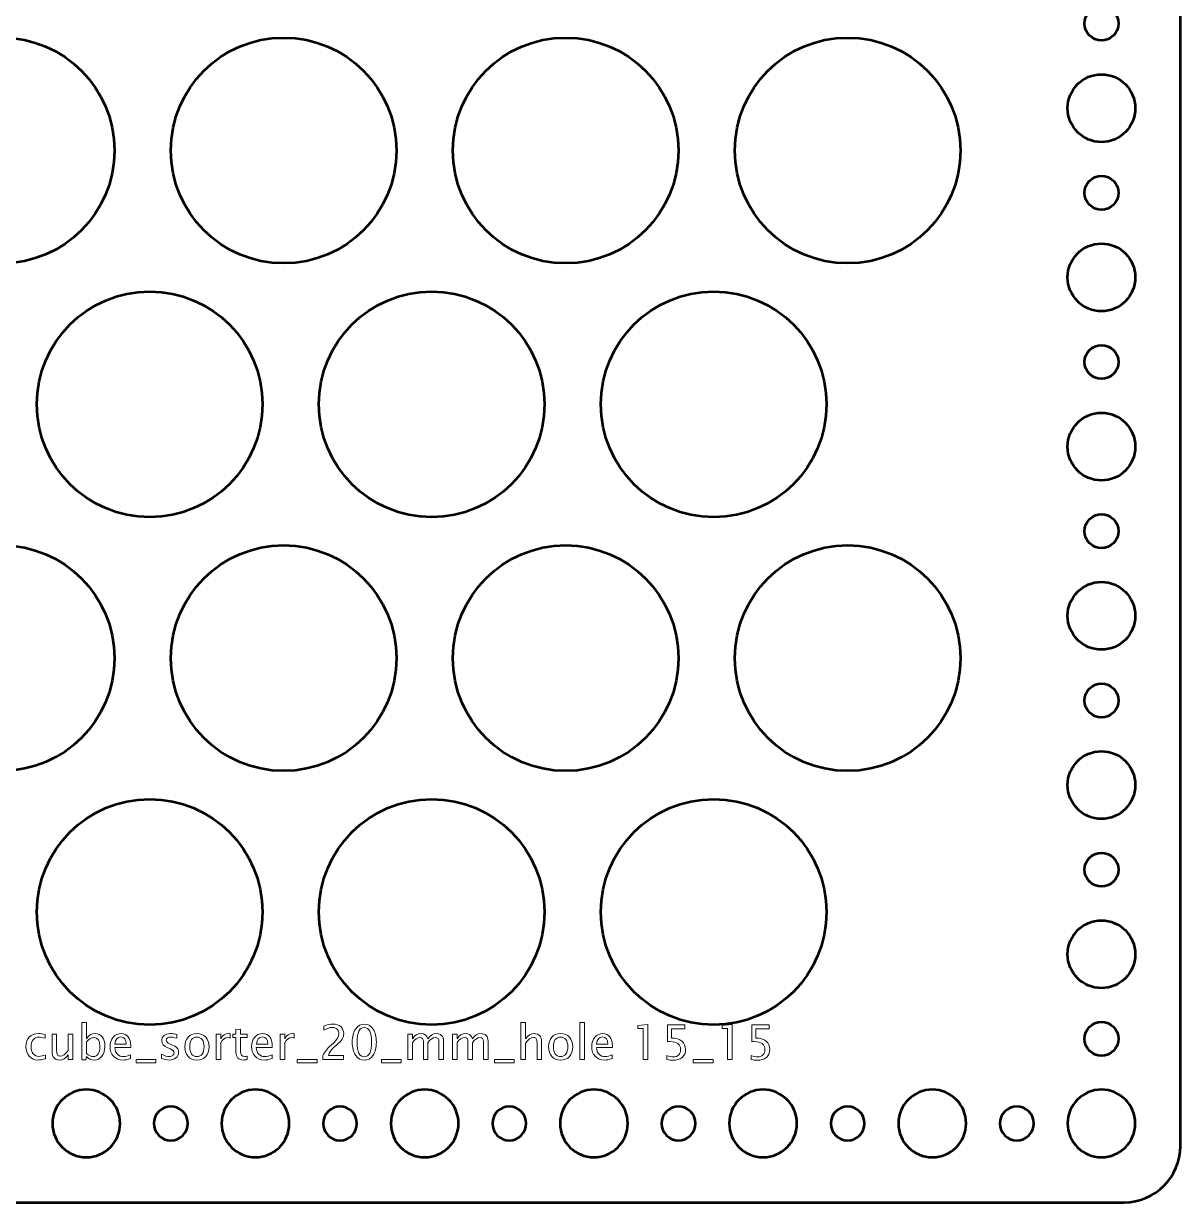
# Model space of a CAD drawing. Header units: centimetres. Extents: x -31.4 to 31.4, y -20.9 to 20.9.
# Drawn here: x 0.19 to 10.45, y -20.95 to -10.5 of the extents above; entities that cross this region are included whole.
import ezdxf

# ---------------------------------------------------------------- set-up
doc = ezdxf.new("R2010")
doc.units = ezdxf.units.CM
doc.header["$MEASUREMENT"] = 0
doc.layers.add('Layer 1', color=7, linetype='Continuous')

msp = doc.modelspace()

# ---------------------------------------------------------------- linework, layer by layer
at = {"layer": 'Layer 1', "lineweight": 53}
for centre, major_axis in [((9.75, -10.5), (0, 0.15)), ((0.00003, -11.62503), (0, 1.00003)), ((2.50003, -11.62503), (0, 1.00003)), ((5.00003, -11.62503), (0, 1.00003)), ((7.50003, -11.62503), (0, 1.00003)), ((9.75001, -11.25001), (0, 0.30001)), ((9.75, -12), (0, 0.15)), ((9.75001, -12.75001), (0, 0.30001)), ((1.31253, -13.87503), (0, 1.00003)), ((3.81253, -13.87503), (0, 1.00003)), ((6.31253, -13.87503), (0, 1.00003)), ((9.75, -13.5), (0, 0.15)), ((9.75001, -14.25001), (0, 0.30001)), ((9.75, -15), (0, 0.15)), ((0.00003, -16.12503), (0, 1.00003)), ((2.50003, -16.12503), (0, 1.00003)), ((5.00003, -16.12503), (0, 1.00003)), ((7.50003, -16.12503), (0, 1.00003)), ((9.75001, -15.75001), (0, 0.30001)), ((9.75, -16.5), (0, 0.15)), ((9.75001, -17.25001), (0, 0.30001)), ((1.31253, -18.37503), (0, 1.00003)), ((3.81253, -18.37503), (0, 1.00003)), ((6.31253, -18.37503), (0, 1.00003)), ((9.75, -18), (0, 0.15)), ((9.75001, -18.75001), (0, 0.30001)), ((9.75, -19.5), (0, 0.15))]:
    msp.add_ellipse(centre, major_axis=major_axis, ratio=1, dxfattribs=at)
for points, knots in [([(-10.45, -20.45), (-10.45, -20.45), (-10.45, -0.55), (-10.45, -0.55), (-10.45, -0.55), (-10.45, -0.27386), (-10.22614, -0.05), (-9.95, -0.05), (-9.95, -0.05), (-9.95, -0.05), (9.95, -0.05), (9.95, -0.05), (9.95, -0.05), (10.22614, -0.05), (10.45, -0.27386), (10.45, -0.55), (10.45, -0.55), (10.45, -0.55), (10.45, -20.45), (10.45, -20.45), (10.45, -20.45), (10.45, -20.72614), (10.22614, -20.95), (9.95, -20.95), (9.95, -20.95), (9.95, -20.95), (-9.95, -20.95), (-9.95, -20.95), (-9.95, -20.95), (-10.22614, -20.95), (-10.45, -20.72614), (-10.45, -20.45)], [0, 0, 0, 0, 0.11111111, 0.11111111, 0.11111111, 0.11111111, 0.22222222, 0.22222222, 0.22222222, 0.22222222, 0.33333333, 0.33333333, 0.33333333, 0.33333333, 0.44444444, 0.44444444, 0.44444444, 0.44444444, 0.55555556, 0.55555556, 0.55555556, 0.55555556, 0.66666667, 0.66666667, 0.66666667, 0.66666667, 0.77777778, 0.77777778, 0.77777778, 0.77777778, 1, 1, 1, 1]), ([(0.45, -20.25), (0.45, -20.08431), (0.58431, -19.95), (0.75, -19.95), (0.75, -19.95), (0.91569, -19.95), (1.05, -20.08431), (1.05, -20.25), (1.05, -20.25), (1.05, -20.41569), (0.91569, -20.55), (0.75, -20.55), (0.75, -20.55), (0.58431, -20.55), (0.45, -20.41569), (0.45, -20.25)], [0, 0, 0, 0, 0.2, 0.2, 0.2, 0.2, 0.4, 0.4, 0.4, 0.4, 0.6, 0.6, 0.6, 0.6, 1, 1, 1, 1]), ([(1.95, -20.25), (1.95, -20.08431), (2.08431, -19.95), (2.25, -19.95), (2.25, -19.95), (2.41569, -19.95), (2.55, -20.08431), (2.55, -20.25), (2.55, -20.25), (2.55, -20.41569), (2.41569, -20.55), (2.25, -20.55), (2.25, -20.55), (2.08431, -20.55), (1.95, -20.41569), (1.95, -20.25)], [0, 0, 0, 0, 0.2, 0.2, 0.2, 0.2, 0.4, 0.4, 0.4, 0.4, 0.6, 0.6, 0.6, 0.6, 1, 1, 1, 1]), ([(3.45, -20.25), (3.45, -20.08431), (3.58431, -19.95), (3.75, -19.95), (3.75, -19.95), (3.91569, -19.95), (4.05, -20.08431), (4.05, -20.25), (4.05, -20.25), (4.05, -20.41569), (3.91569, -20.55), (3.75, -20.55), (3.75, -20.55), (3.58431, -20.55), (3.45, -20.41569), (3.45, -20.25)], [0, 0, 0, 0, 0.2, 0.2, 0.2, 0.2, 0.4, 0.4, 0.4, 0.4, 0.6, 0.6, 0.6, 0.6, 1, 1, 1, 1]), ([(4.95, -20.25), (4.95, -20.08431), (5.08431, -19.95), (5.25, -19.95), (5.25, -19.95), (5.41569, -19.95), (5.55, -20.08431), (5.55, -20.25), (5.55, -20.25), (5.55, -20.41569), (5.41569, -20.55), (5.25, -20.55), (5.25, -20.55), (5.08431, -20.55), (4.95, -20.41569), (4.95, -20.25)], [0, 0, 0, 0, 0.2, 0.2, 0.2, 0.2, 0.4, 0.4, 0.4, 0.4, 0.6, 0.6, 0.6, 0.6, 1, 1, 1, 1]), ([(6.45, -20.25), (6.45, -20.08431), (6.58431, -19.95), (6.75, -19.95), (6.75, -19.95), (6.91569, -19.95), (7.05, -20.08431), (7.05, -20.25), (7.05, -20.25), (7.05, -20.41569), (6.91569, -20.55), (6.75, -20.55), (6.75, -20.55), (6.58431, -20.55), (6.45, -20.41569), (6.45, -20.25)], [0, 0, 0, 0, 0.2, 0.2, 0.2, 0.2, 0.4, 0.4, 0.4, 0.4, 0.6, 0.6, 0.6, 0.6, 1, 1, 1, 1]), ([(7.95, -20.25), (7.95, -20.08431), (8.08431, -19.95), (8.25, -19.95), (8.25, -19.95), (8.41569, -19.95), (8.55, -20.08431), (8.55, -20.25), (8.55, -20.25), (8.55, -20.41569), (8.41569, -20.55), (8.25, -20.55), (8.25, -20.55), (8.08431, -20.55), (7.95, -20.41569), (7.95, -20.25)], [0, 0, 0, 0, 0.2, 0.2, 0.2, 0.2, 0.4, 0.4, 0.4, 0.4, 0.6, 0.6, 0.6, 0.6, 1, 1, 1, 1]), ([(9.45, -20.25), (9.45, -20.08431), (9.58431, -19.95), (9.75, -19.95), (9.75, -19.95), (9.91569, -19.95), (10.05, -20.08431), (10.05, -20.25), (10.05, -20.25), (10.05, -20.41569), (9.91569, -20.55), (9.75, -20.55), (9.75, -20.55), (9.58431, -20.55), (9.45, -20.41569), (9.45, -20.25)], [0, 0, 0, 0, 0.2, 0.2, 0.2, 0.2, 0.4, 0.4, 0.4, 0.4, 0.6, 0.6, 0.6, 0.6, 1, 1, 1, 1]), ([(1.35, -20.25), (1.35, -20.16716), (1.41716, -20.1), (1.5, -20.1), (1.5, -20.1), (1.58284, -20.1), (1.65, -20.16716), (1.65, -20.25), (1.65, -20.25), (1.65, -20.33284), (1.58284, -20.4), (1.5, -20.4), (1.5, -20.4), (1.41716, -20.4), (1.35, -20.33284), (1.35, -20.25)], [0, 0, 0, 0, 0.2, 0.2, 0.2, 0.2, 0.4, 0.4, 0.4, 0.4, 0.6, 0.6, 0.6, 0.6, 1, 1, 1, 1]), ([(2.85, -20.25), (2.85, -20.16716), (2.91716, -20.1), (3, -20.1), (3, -20.1), (3.08284, -20.1), (3.15, -20.16716), (3.15, -20.25), (3.15, -20.25), (3.15, -20.33284), (3.08284, -20.4), (3, -20.4), (3, -20.4), (2.91716, -20.4), (2.85, -20.33284), (2.85, -20.25)], [0, 0, 0, 0, 0.2, 0.2, 0.2, 0.2, 0.4, 0.4, 0.4, 0.4, 0.6, 0.6, 0.6, 0.6, 1, 1, 1, 1]), ([(4.35, -20.25), (4.35, -20.16716), (4.41716, -20.1), (4.5, -20.1), (4.5, -20.1), (4.58284, -20.1), (4.65, -20.16716), (4.65, -20.25), (4.65, -20.25), (4.65, -20.33284), (4.58284, -20.4), (4.5, -20.4), (4.5, -20.4), (4.41716, -20.4), (4.35, -20.33284), (4.35, -20.25)], [0, 0, 0, 0, 0.2, 0.2, 0.2, 0.2, 0.4, 0.4, 0.4, 0.4, 0.6, 0.6, 0.6, 0.6, 1, 1, 1, 1]), ([(5.85, -20.25), (5.85, -20.16716), (5.91716, -20.1), (6, -20.1), (6, -20.1), (6.08284, -20.1), (6.15, -20.16716), (6.15, -20.25), (6.15, -20.25), (6.15, -20.33284), (6.08284, -20.4), (6, -20.4), (6, -20.4), (5.91716, -20.4), (5.85, -20.33284), (5.85, -20.25)], [0, 0, 0, 0, 0.2, 0.2, 0.2, 0.2, 0.4, 0.4, 0.4, 0.4, 0.6, 0.6, 0.6, 0.6, 1, 1, 1, 1]), ([(7.35, -20.25), (7.35, -20.16716), (7.41716, -20.1), (7.5, -20.1), (7.5, -20.1), (7.58284, -20.1), (7.65, -20.16716), (7.65, -20.25), (7.65, -20.25), (7.65, -20.33284), (7.58284, -20.4), (7.5, -20.4), (7.5, -20.4), (7.41716, -20.4), (7.35, -20.33284), (7.35, -20.25)], [0, 0, 0, 0, 0.2, 0.2, 0.2, 0.2, 0.4, 0.4, 0.4, 0.4, 0.6, 0.6, 0.6, 0.6, 1, 1, 1, 1]), ([(8.85, -20.25), (8.85, -20.16716), (8.91716, -20.1), (9, -20.1), (9, -20.1), (9.08284, -20.1), (9.15, -20.16716), (9.15, -20.25), (9.15, -20.25), (9.15, -20.33284), (9.08284, -20.4), (9, -20.4), (9, -20.4), (8.91716, -20.4), (8.85, -20.33284), (8.85, -20.25)], [0, 0, 0, 0, 0.2, 0.2, 0.2, 0.2, 0.4, 0.4, 0.4, 0.4, 0.6, 0.6, 0.6, 0.6, 1, 1, 1, 1])]:
    msp.add_open_spline(points, degree=3, knots=knots, dxfattribs=at)
at = {"layer": 'Layer 1', "color": 5, "lineweight": 9}
for points, knots in [([(0.71184, -19.68506), (0.71184, -19.68506), (0.71184, -19.35613), (0.71184, -19.35613), (0.71184, -19.35613), (0.71184, -19.35613), (0.75248, -19.35613), (0.75248, -19.35613), (0.75248, -19.35613), (0.75248, -19.35613), (0.75248, -19.50056), (0.75248, -19.50056), (0.75248, -19.50056), (0.76913, -19.46916), (0.79418, -19.4535), (0.82755, -19.4535), (0.82755, -19.4535), (0.85457, -19.4535), (0.87581, -19.46331), (0.89133, -19.48299), (0.89133, -19.48299), (0.90685, -19.50268), (0.91461, -19.52956), (0.91461, -19.56363), (0.91461, -19.56363), (0.91461, -19.60075), (0.9058, -19.63073), (0.88823, -19.65345), (0.88823, -19.65345), (0.87066, -19.67624), (0.84752, -19.6876), (0.81887, -19.6876), (0.81887, -19.6876), (0.79227, -19.6876), (0.77012, -19.67744), (0.75248, -19.65705), (0.75248, -19.65705), (0.75248, -19.65705), (0.74754, -19.68506), (0.74754, -19.68506), (0.74754, -19.68506), (0.74754, -19.68506), (0.71184, -19.68506), (0.71184, -19.68506)], [0, 0, 0, 0, 0.08333333, 0.08333333, 0.08333333, 0.08333333, 0.16666667, 0.16666667, 0.16666667, 0.16666667, 0.25, 0.25, 0.25, 0.25, 0.33333333, 0.33333333, 0.33333333, 0.33333333, 0.41666667, 0.41666667, 0.41666667, 0.41666667, 0.5, 0.5, 0.5, 0.5, 0.58333333, 0.58333333, 0.58333333, 0.58333333, 0.66666667, 0.66666667, 0.66666667, 0.66666667, 0.75, 0.75, 0.75, 0.75, 0.83333333, 0.83333333, 0.83333333, 0.83333333, 1, 1, 1, 1]), ([(2.17524, -19.68245), (2.16268, -19.68591), (2.15174, -19.6876), (2.1425, -19.6876), (2.1425, -19.6876), (2.12176, -19.6876), (2.1056, -19.68167), (2.09403, -19.66982), (2.09403, -19.66982), (2.08239, -19.65797), (2.0766, -19.64153), (2.0766, -19.62043), (2.0766, -19.62043), (2.0766, -19.62043), (2.0766, -19.48863), (2.0766, -19.48863), (2.0766, -19.48863), (2.0766, -19.48863), (2.04852, -19.48863), (2.04852, -19.48863), (2.04852, -19.48863), (2.04852, -19.48863), (2.04852, -19.45816), (2.04852, -19.45816), (2.04852, -19.45816), (2.04852, -19.45816), (2.0766, -19.45816), (2.0766, -19.45816), (2.0766, -19.45816), (2.0766, -19.45816), (2.0766, -19.41759), (2.0766, -19.41759), (2.0766, -19.41759), (2.0766, -19.41759), (2.11724, -19.41371), (2.11724, -19.41371), (2.11724, -19.41371), (2.11724, -19.41371), (2.11724, -19.45816), (2.11724, -19.45816), (2.11724, -19.45816), (2.11724, -19.45816), (2.17609, -19.45816), (2.17609, -19.45816), (2.17609, -19.45816), (2.17609, -19.45816), (2.17609, -19.48863), (2.17609, -19.48863), (2.17609, -19.48863), (2.17609, -19.48863), (2.11724, -19.48863), (2.11724, -19.48863), (2.11724, -19.48863), (2.11724, -19.48863), (2.11724, -19.61309), (2.11724, -19.61309), (2.11724, -19.61309), (2.11724, -19.64244), (2.13001, -19.65712), (2.15548, -19.65712), (2.15548, -19.65712), (2.16092, -19.65712), (2.16748, -19.6562), (2.17524, -19.65444), (2.17524, -19.65444), (2.17524, -19.65444), (2.17524, -19.68245), (2.17524, -19.68245)], [0, 0, 0, 0, 0.05555556, 0.05555556, 0.05555556, 0.05555556, 0.11111111, 0.11111111, 0.11111111, 0.11111111, 0.16666667, 0.16666667, 0.16666667, 0.16666667, 0.22222222, 0.22222222, 0.22222222, 0.22222222, 0.27777778, 0.27777778, 0.27777778, 0.27777778, 0.33333333, 0.33333333, 0.33333333, 0.33333333, 0.38888889, 0.38888889, 0.38888889, 0.38888889, 0.44444444, 0.44444444, 0.44444444, 0.44444444, 0.5, 0.5, 0.5, 0.5, 0.55555556, 0.55555556, 0.55555556, 0.55555556, 0.61111111, 0.61111111, 0.61111111, 0.61111111, 0.66666667, 0.66666667, 0.66666667, 0.66666667, 0.72222222, 0.72222222, 0.72222222, 0.72222222, 0.77777778, 0.77777778, 0.77777778, 0.77777778, 0.83333333, 0.83333333, 0.83333333, 0.83333333, 0.88888889, 0.88888889, 0.88888889, 0.88888889, 1, 1, 1, 1]), ([(2.84849, -19.68252), (2.84849, -19.68252), (2.84849, -19.64696), (2.84849, -19.64696), (2.84849, -19.64696), (2.86034, -19.61923), (2.88426, -19.58896), (2.92031, -19.5563), (2.92031, -19.5563), (2.92031, -19.5563), (2.94359, -19.53541), (2.94359, -19.53541), (2.94359, -19.53541), (2.97358, -19.50818), (2.98861, -19.48123), (2.98861, -19.45442), (2.98861, -19.45442), (2.98861, -19.43727), (2.98346, -19.42387), (2.97323, -19.41406), (2.97323, -19.41406), (2.963, -19.40425), (2.94882, -19.39931), (2.93082, -19.39931), (2.93082, -19.39931), (2.9098, -19.39931), (2.88489, -19.40736), (2.85611, -19.42344), (2.85611, -19.42344), (2.85611, -19.42344), (2.85611, -19.38788), (2.85611, -19.38788), (2.85611, -19.38788), (2.88327, -19.37518), (2.91029, -19.36883), (2.93724, -19.36883), (2.93724, -19.36883), (2.96589, -19.36883), (2.98889, -19.37652), (3.00625, -19.39197), (3.00625, -19.39197), (3.02353, -19.40743), (3.03221, -19.42789), (3.03221, -19.45343), (3.03221, -19.45343), (3.03221, -19.47177), (3.02784, -19.48807), (3.01909, -19.50225), (3.01909, -19.50225), (3.01027, -19.5165), (2.99397, -19.53372), (2.97005, -19.55404), (2.97005, -19.55404), (2.97005, -19.55404), (2.95432, -19.56744), (2.95432, -19.56744), (2.95432, -19.56744), (2.92158, -19.59517), (2.90267, -19.6217), (2.89759, -19.64696), (2.89759, -19.64696), (2.89759, -19.64696), (3.03094, -19.64696), (3.03094, -19.64696), (3.03094, -19.64696), (3.03094, -19.64696), (3.03094, -19.68252), (3.03094, -19.68252), (3.03094, -19.68252), (3.03094, -19.68252), (2.84849, -19.68252), (2.84849, -19.68252)], [0, 0, 0, 0, 0.05263158, 0.05263158, 0.05263158, 0.05263158, 0.10526316, 0.10526316, 0.10526316, 0.10526316, 0.15789474, 0.15789474, 0.15789474, 0.15789474, 0.21052632, 0.21052632, 0.21052632, 0.21052632, 0.26315789, 0.26315789, 0.26315789, 0.26315789, 0.31578947, 0.31578947, 0.31578947, 0.31578947, 0.36842105, 0.36842105, 0.36842105, 0.36842105, 0.42105263, 0.42105263, 0.42105263, 0.42105263, 0.47368421, 0.47368421, 0.47368421, 0.47368421, 0.52631579, 0.52631579, 0.52631579, 0.52631579, 0.57894737, 0.57894737, 0.57894737, 0.57894737, 0.63157895, 0.63157895, 0.63157895, 0.63157895, 0.68421053, 0.68421053, 0.68421053, 0.68421053, 0.73684211, 0.73684211, 0.73684211, 0.73684211, 0.78947368, 0.78947368, 0.78947368, 0.78947368, 0.84210526, 0.84210526, 0.84210526, 0.84210526, 0.89473684, 0.89473684, 0.89473684, 0.89473684, 1, 1, 1, 1]), ([(3.21481, -19.69014), (3.18271, -19.69014), (3.15682, -19.67539), (3.1372, -19.64597), (3.1372, -19.64597), (3.11752, -19.61655), (3.10771, -19.57775), (3.10771, -19.52949), (3.10771, -19.52949), (3.10771, -19.48123), (3.11752, -19.44242), (3.1372, -19.413), (3.1372, -19.413), (3.15682, -19.38358), (3.18271, -19.36883), (3.21481, -19.36883), (3.21481, -19.36883), (3.24706, -19.36883), (3.27295, -19.38351), (3.29256, -19.41286), (3.29256, -19.41286), (3.31211, -19.44221), (3.32191, -19.48109), (3.32191, -19.52949), (3.32191, -19.52949), (3.32191, -19.57775), (3.31211, -19.61655), (3.29256, -19.64597), (3.29256, -19.64597), (3.27295, -19.67539), (3.24706, -19.69014), (3.21481, -19.69014)], [0, 0, 0, 0, 0.11111111, 0.11111111, 0.11111111, 0.11111111, 0.22222222, 0.22222222, 0.22222222, 0.22222222, 0.33333333, 0.33333333, 0.33333333, 0.33333333, 0.44444444, 0.44444444, 0.44444444, 0.44444444, 0.55555556, 0.55555556, 0.55555556, 0.55555556, 0.66666667, 0.66666667, 0.66666667, 0.66666667, 0.77777778, 0.77777778, 0.77777778, 0.77777778, 1, 1, 1, 1]), ([(3.21474, -19.65966), (3.25715, -19.65966), (3.27831, -19.61627), (3.27831, -19.52949), (3.27831, -19.52949), (3.27831, -19.4427), (3.25715, -19.39931), (3.21474, -19.39931), (3.21474, -19.39931), (3.17248, -19.39931), (3.15131, -19.4427), (3.15131, -19.52949), (3.15131, -19.52949), (3.15131, -19.61627), (3.17248, -19.65966), (3.21474, -19.65966)], [0, 0, 0, 0, 0.2, 0.2, 0.2, 0.2, 0.4, 0.4, 0.4, 0.4, 0.6, 0.6, 0.6, 0.6, 1, 1, 1, 1]), ([(4.60321, -19.68252), (4.60321, -19.68252), (4.60321, -19.35613), (4.60321, -19.35613), (4.60321, -19.35613), (4.60321, -19.35613), (4.64385, -19.35613), (4.64385, -19.35613), (4.64385, -19.35613), (4.64385, -19.35613), (4.64385, -19.50056), (4.64385, -19.50056), (4.64385, -19.50056), (4.66537, -19.46916), (4.69176, -19.4535), (4.72294, -19.4535), (4.72294, -19.4535), (4.74256, -19.4535), (4.75815, -19.45964), (4.76965, -19.47198), (4.76965, -19.47198), (4.78115, -19.48426), (4.78693, -19.50084), (4.78693, -19.52158), (4.78693, -19.52158), (4.78693, -19.52158), (4.78693, -19.68252), (4.78693, -19.68252), (4.78693, -19.68252), (4.78693, -19.68252), (4.7463, -19.68252), (4.7463, -19.68252), (4.7463, -19.68252), (4.7463, -19.68252), (4.7463, -19.53485), (4.7463, -19.53485), (4.7463, -19.53485), (4.7463, -19.5182), (4.74383, -19.50634), (4.73896, -19.49929), (4.73896, -19.49929), (4.73402, -19.49216), (4.7259, -19.48863), (4.71455, -19.48863), (4.71455, -19.48863), (4.68957, -19.48863), (4.666, -19.50493), (4.64385, -19.53753), (4.64385, -19.53753), (4.64385, -19.53753), (4.64385, -19.68252), (4.64385, -19.68252), (4.64385, -19.68252), (4.64385, -19.68252), (4.60321, -19.68252), (4.60321, -19.68252)], [0, 0, 0, 0, 0.06666667, 0.06666667, 0.06666667, 0.06666667, 0.13333333, 0.13333333, 0.13333333, 0.13333333, 0.2, 0.2, 0.2, 0.2, 0.26666667, 0.26666667, 0.26666667, 0.26666667, 0.33333333, 0.33333333, 0.33333333, 0.33333333, 0.4, 0.4, 0.4, 0.4, 0.46666667, 0.46666667, 0.46666667, 0.46666667, 0.53333333, 0.53333333, 0.53333333, 0.53333333, 0.6, 0.6, 0.6, 0.6, 0.66666667, 0.66666667, 0.66666667, 0.66666667, 0.73333333, 0.73333333, 0.73333333, 0.73333333, 0.8, 0.8, 0.8, 0.8, 0.86666667, 0.86666667, 0.86666667, 0.86666667, 1, 1, 1, 1]), ([(5.12603, -19.68252), (5.12603, -19.68252), (5.12603, -19.35613), (5.12603, -19.35613), (5.12603, -19.35613), (5.12603, -19.35613), (5.16667, -19.35613), (5.16667, -19.35613), (5.16667, -19.35613), (5.16667, -19.35613), (5.16667, -19.68252), (5.16667, -19.68252), (5.16667, -19.68252), (5.16667, -19.68252), (5.12603, -19.68252), (5.12603, -19.68252)], [0, 0, 0, 0, 0.2, 0.2, 0.2, 0.2, 0.4, 0.4, 0.4, 0.4, 0.6, 0.6, 0.6, 0.6, 1, 1, 1, 1]), ([(5.68842, -19.68252), (5.68842, -19.68252), (5.68842, -19.40693), (5.68842, -19.40693), (5.68842, -19.40693), (5.68842, -19.40693), (5.63974, -19.40693), (5.63974, -19.40693), (5.63974, -19.40693), (5.63974, -19.40693), (5.63974, -19.38153), (5.63974, -19.38153), (5.63974, -19.38153), (5.63974, -19.38153), (5.72906, -19.37391), (5.72906, -19.37391), (5.72906, -19.37391), (5.72906, -19.37391), (5.72906, -19.68252), (5.72906, -19.68252), (5.72906, -19.68252), (5.72906, -19.68252), (5.68842, -19.68252), (5.68842, -19.68252)], [0, 0, 0, 0, 0.14285714, 0.14285714, 0.14285714, 0.14285714, 0.28571429, 0.28571429, 0.28571429, 0.28571429, 0.42857143, 0.42857143, 0.42857143, 0.42857143, 0.57142857, 0.57142857, 0.57142857, 0.57142857, 0.71428571, 0.71428571, 0.71428571, 0.71428571, 1, 1, 1, 1]), ([(5.89685, -19.68379), (5.89685, -19.68379), (5.89685, -19.64738), (5.89685, -19.64738), (5.89685, -19.64738), (5.9171, -19.65557), (5.93629, -19.65966), (5.95463, -19.65966), (5.95463, -19.65966), (5.97467, -19.65966), (5.99047, -19.65373), (6.00197, -19.64188), (6.00197, -19.64188), (6.01347, -19.63003), (6.01919, -19.61373), (6.01919, -19.59299), (6.01919, -19.59299), (6.01919, -19.57069), (6.01107, -19.55362), (5.99485, -19.54183), (5.99485, -19.54183), (5.97862, -19.53005), (5.95512, -19.52419), (5.92443, -19.52419), (5.92443, -19.52419), (5.91731, -19.52419), (5.90976, -19.52469), (5.90193, -19.52568), (5.90193, -19.52568), (5.90193, -19.52568), (5.90193, -19.37645), (5.90193, -19.37645), (5.90193, -19.37645), (5.90193, -19.37645), (6.05687, -19.37645), (6.05687, -19.37645), (6.05687, -19.37645), (6.05687, -19.37645), (6.05687, -19.41201), (6.05687, -19.41201), (6.05687, -19.41201), (6.05687, -19.41201), (5.93749, -19.41201), (5.93749, -19.41201), (5.93749, -19.41201), (5.93749, -19.41201), (5.93749, -19.49287), (5.93749, -19.49287), (5.93749, -19.49287), (5.97686, -19.49287), (6.00755, -19.5019), (6.02963, -19.51996), (6.02963, -19.51996), (6.05171, -19.53795), (6.06279, -19.56293), (6.06279, -19.59489), (6.06279, -19.59489), (6.06279, -19.62466), (6.05277, -19.64795), (6.03274, -19.66481), (6.03274, -19.66481), (6.0127, -19.68167), (5.98504, -19.69014), (5.94976, -19.69014), (5.94976, -19.69014), (5.93403, -19.69014), (5.91639, -19.68802), (5.89685, -19.68379)], [0, 0, 0, 0, 0.05555556, 0.05555556, 0.05555556, 0.05555556, 0.11111111, 0.11111111, 0.11111111, 0.11111111, 0.16666667, 0.16666667, 0.16666667, 0.16666667, 0.22222222, 0.22222222, 0.22222222, 0.22222222, 0.27777778, 0.27777778, 0.27777778, 0.27777778, 0.33333333, 0.33333333, 0.33333333, 0.33333333, 0.38888889, 0.38888889, 0.38888889, 0.38888889, 0.44444444, 0.44444444, 0.44444444, 0.44444444, 0.5, 0.5, 0.5, 0.5, 0.55555556, 0.55555556, 0.55555556, 0.55555556, 0.61111111, 0.61111111, 0.61111111, 0.61111111, 0.66666667, 0.66666667, 0.66666667, 0.66666667, 0.72222222, 0.72222222, 0.72222222, 0.72222222, 0.77777778, 0.77777778, 0.77777778, 0.77777778, 0.83333333, 0.83333333, 0.83333333, 0.83333333, 0.88888889, 0.88888889, 0.88888889, 0.88888889, 1, 1, 1, 1]), ([(6.43547, -19.68252), (6.43547, -19.68252), (6.43547, -19.40693), (6.43547, -19.40693), (6.43547, -19.40693), (6.43547, -19.40693), (6.38679, -19.40693), (6.38679, -19.40693), (6.38679, -19.40693), (6.38679, -19.40693), (6.38679, -19.38153), (6.38679, -19.38153), (6.38679, -19.38153), (6.38679, -19.38153), (6.47611, -19.37391), (6.47611, -19.37391), (6.47611, -19.37391), (6.47611, -19.37391), (6.47611, -19.68252), (6.47611, -19.68252), (6.47611, -19.68252), (6.47611, -19.68252), (6.43547, -19.68252), (6.43547, -19.68252)], [0, 0, 0, 0, 0.14285714, 0.14285714, 0.14285714, 0.14285714, 0.28571429, 0.28571429, 0.28571429, 0.28571429, 0.42857143, 0.42857143, 0.42857143, 0.42857143, 0.57142857, 0.57142857, 0.57142857, 0.57142857, 0.71428571, 0.71428571, 0.71428571, 0.71428571, 1, 1, 1, 1]), ([(6.6439, -19.68379), (6.6439, -19.68379), (6.6439, -19.64738), (6.6439, -19.64738), (6.6439, -19.64738), (6.66415, -19.65557), (6.68334, -19.65966), (6.70168, -19.65966), (6.70168, -19.65966), (6.72172, -19.65966), (6.73752, -19.65373), (6.74902, -19.64188), (6.74902, -19.64188), (6.76052, -19.63003), (6.76624, -19.61373), (6.76624, -19.59299), (6.76624, -19.59299), (6.76624, -19.57069), (6.75812, -19.55362), (6.7419, -19.54183), (6.7419, -19.54183), (6.72567, -19.53005), (6.70217, -19.52419), (6.67148, -19.52419), (6.67148, -19.52419), (6.66436, -19.52419), (6.65681, -19.52469), (6.64898, -19.52568), (6.64898, -19.52568), (6.64898, -19.52568), (6.64898, -19.37645), (6.64898, -19.37645), (6.64898, -19.37645), (6.64898, -19.37645), (6.80392, -19.37645), (6.80392, -19.37645), (6.80392, -19.37645), (6.80392, -19.37645), (6.80392, -19.41201), (6.80392, -19.41201), (6.80392, -19.41201), (6.80392, -19.41201), (6.68454, -19.41201), (6.68454, -19.41201), (6.68454, -19.41201), (6.68454, -19.41201), (6.68454, -19.49287), (6.68454, -19.49287), (6.68454, -19.49287), (6.72391, -19.49287), (6.7546, -19.5019), (6.77668, -19.51996), (6.77668, -19.51996), (6.79876, -19.53795), (6.80984, -19.56293), (6.80984, -19.59489), (6.80984, -19.59489), (6.80984, -19.62466), (6.79982, -19.64795), (6.77979, -19.66481), (6.77979, -19.66481), (6.75975, -19.68167), (6.73209, -19.69014), (6.69681, -19.69014), (6.69681, -19.69014), (6.68108, -19.69014), (6.66344, -19.68802), (6.6439, -19.68379)], [0, 0, 0, 0, 0.05555556, 0.05555556, 0.05555556, 0.05555556, 0.11111111, 0.11111111, 0.11111111, 0.11111111, 0.16666667, 0.16666667, 0.16666667, 0.16666667, 0.22222222, 0.22222222, 0.22222222, 0.22222222, 0.27777778, 0.27777778, 0.27777778, 0.27777778, 0.33333333, 0.33333333, 0.33333333, 0.33333333, 0.38888889, 0.38888889, 0.38888889, 0.38888889, 0.44444444, 0.44444444, 0.44444444, 0.44444444, 0.5, 0.5, 0.5, 0.5, 0.55555556, 0.55555556, 0.55555556, 0.55555556, 0.61111111, 0.61111111, 0.61111111, 0.61111111, 0.66666667, 0.66666667, 0.66666667, 0.66666667, 0.72222222, 0.72222222, 0.72222222, 0.72222222, 0.77777778, 0.77777778, 0.77777778, 0.77777778, 0.83333333, 0.83333333, 0.83333333, 0.83333333, 0.88888889, 0.88888889, 0.88888889, 0.88888889, 1, 1, 1, 1]), ([(0.38806, -19.67575), (0.36174, -19.68365), (0.33902, -19.6876), (0.3199, -19.6876), (0.3199, -19.6876), (0.28956, -19.6876), (0.26444, -19.67638), (0.24448, -19.65402), (0.24448, -19.65402), (0.22451, -19.63158), (0.21449, -19.60329), (0.21449, -19.56921), (0.21449, -19.56921), (0.21449, -19.5328), (0.22437, -19.50437), (0.24412, -19.48405), (0.24412, -19.48405), (0.26388, -19.46366), (0.29147, -19.4535), (0.32688, -19.4535), (0.32688, -19.4535), (0.34431, -19.4535), (0.36393, -19.4559), (0.38552, -19.4607), (0.38552, -19.4607), (0.38552, -19.4607), (0.38552, -19.49498), (0.38552, -19.49498), (0.38552, -19.49498), (0.36258, -19.48821), (0.34389, -19.48482), (0.32949, -19.48482), (0.32949, -19.48482), (0.30861, -19.48482), (0.29189, -19.49266), (0.2794, -19.50825), (0.2794, -19.50825), (0.26691, -19.52384), (0.26063, -19.54466), (0.26063, -19.57062), (0.26063, -19.57062), (0.26063, -19.59581), (0.26712, -19.61613), (0.28004, -19.63172), (0.28004, -19.63172), (0.29295, -19.64724), (0.30981, -19.655), (0.33076, -19.655), (0.33076, -19.655), (0.34932, -19.655), (0.36837, -19.65021), (0.38806, -19.64061), (0.38806, -19.64061), (0.38806, -19.64061), (0.38806, -19.67575), (0.38806, -19.67575)], [0, 0, 0, 0, 0.06666667, 0.06666667, 0.06666667, 0.06666667, 0.13333333, 0.13333333, 0.13333333, 0.13333333, 0.2, 0.2, 0.2, 0.2, 0.26666667, 0.26666667, 0.26666667, 0.26666667, 0.33333333, 0.33333333, 0.33333333, 0.33333333, 0.4, 0.4, 0.4, 0.4, 0.46666667, 0.46666667, 0.46666667, 0.46666667, 0.53333333, 0.53333333, 0.53333333, 0.53333333, 0.6, 0.6, 0.6, 0.6, 0.66666667, 0.66666667, 0.66666667, 0.66666667, 0.73333333, 0.73333333, 0.73333333, 0.73333333, 0.8, 0.8, 0.8, 0.8, 0.86666667, 0.86666667, 0.86666667, 0.86666667, 1, 1, 1, 1]), ([(0.58964, -19.68252), (0.58964, -19.68252), (0.58964, -19.64033), (0.58964, -19.64033), (0.58964, -19.64033), (0.56797, -19.67187), (0.54166, -19.6876), (0.51075, -19.6876), (0.51075, -19.6876), (0.49114, -19.6876), (0.47555, -19.68146), (0.46398, -19.66911), (0.46398, -19.66911), (0.45234, -19.65677), (0.44655, -19.64019), (0.44655, -19.61923), (0.44655, -19.61923), (0.44655, -19.61923), (0.44655, -19.45816), (0.44655, -19.45816), (0.44655, -19.45816), (0.44655, -19.45816), (0.48719, -19.45816), (0.48719, -19.45816), (0.48719, -19.45816), (0.48719, -19.45816), (0.48719, -19.60597), (0.48719, -19.60597), (0.48719, -19.60597), (0.48719, -19.62283), (0.48966, -19.63475), (0.49453, -19.64181), (0.49453, -19.64181), (0.49947, -19.64894), (0.50765, -19.65246), (0.51915, -19.65246), (0.51915, -19.65246), (0.54399, -19.65246), (0.56755, -19.63617), (0.58964, -19.6035), (0.58964, -19.6035), (0.58964, -19.6035), (0.58964, -19.45816), (0.58964, -19.45816), (0.58964, -19.45816), (0.58964, -19.45816), (0.63027, -19.45816), (0.63027, -19.45816), (0.63027, -19.45816), (0.63027, -19.45816), (0.63027, -19.68252), (0.63027, -19.68252), (0.63027, -19.68252), (0.63027, -19.68252), (0.58964, -19.68252), (0.58964, -19.68252)], [0, 0, 0, 0, 0.06666667, 0.06666667, 0.06666667, 0.06666667, 0.13333333, 0.13333333, 0.13333333, 0.13333333, 0.2, 0.2, 0.2, 0.2, 0.26666667, 0.26666667, 0.26666667, 0.26666667, 0.33333333, 0.33333333, 0.33333333, 0.33333333, 0.4, 0.4, 0.4, 0.4, 0.46666667, 0.46666667, 0.46666667, 0.46666667, 0.53333333, 0.53333333, 0.53333333, 0.53333333, 0.6, 0.6, 0.6, 0.6, 0.66666667, 0.66666667, 0.66666667, 0.66666667, 0.73333333, 0.73333333, 0.73333333, 0.73333333, 0.8, 0.8, 0.8, 0.8, 0.86666667, 0.86666667, 0.86666667, 0.86666667, 1, 1, 1, 1]), ([(0.75248, -19.62904), (0.77343, -19.64774), (0.7934, -19.65712), (0.81238, -19.65712), (0.81238, -19.65712), (0.83108, -19.65712), (0.84554, -19.64929), (0.8557, -19.6337), (0.8557, -19.6337), (0.86593, -19.6181), (0.87101, -19.59616), (0.87101, -19.5678), (0.87101, -19.5678), (0.87101, -19.5153), (0.85366, -19.48906), (0.81894, -19.48906), (0.81894, -19.48906), (0.79622, -19.48906), (0.77407, -19.50133), (0.75248, -19.52596), (0.75248, -19.52596), (0.75248, -19.52596), (0.75248, -19.62904), (0.75248, -19.62904)], [0, 0, 0, 0, 0.14285714, 0.14285714, 0.14285714, 0.14285714, 0.28571429, 0.28571429, 0.28571429, 0.28571429, 0.42857143, 0.42857143, 0.42857143, 0.42857143, 0.57142857, 0.57142857, 0.57142857, 0.57142857, 0.71428571, 0.71428571, 0.71428571, 0.71428571, 1, 1, 1, 1]), ([(1.14294, -19.67532), (1.11563, -19.68351), (1.09228, -19.6876), (1.0728, -19.6876), (1.0728, -19.6876), (1.03957, -19.6876), (1.01255, -19.67659), (0.99174, -19.65465), (0.99174, -19.65465), (0.97092, -19.63271), (0.96048, -19.60427), (0.96048, -19.56928), (0.96048, -19.56928), (0.96048, -19.53534), (0.96965, -19.50747), (0.98807, -19.48567), (0.98807, -19.48567), (1.00648, -19.46394), (1.03005, -19.45308), (1.05876, -19.45308), (1.05876, -19.45308), (1.08593, -19.45308), (1.10695, -19.46274), (1.12177, -19.48207), (1.12177, -19.48207), (1.13659, -19.50141), (1.14399, -19.52878), (1.14399, -19.56427), (1.14399, -19.56427), (1.14399, -19.56427), (1.14378, -19.57669), (1.14378, -19.57669), (1.14378, -19.57669), (1.14378, -19.57669), (1.00197, -19.57669), (1.00197, -19.57669), (1.00197, -19.57669), (1.00789, -19.63031), (1.03407, -19.65712), (1.08042, -19.65712), (1.08042, -19.65712), (1.09743, -19.65712), (1.11824, -19.65232), (1.14294, -19.64273), (1.14294, -19.64273), (1.14294, -19.64273), (1.14294, -19.67532), (1.14294, -19.67532)], [0, 0, 0, 0, 0.07692308, 0.07692308, 0.07692308, 0.07692308, 0.15384615, 0.15384615, 0.15384615, 0.15384615, 0.23076923, 0.23076923, 0.23076923, 0.23076923, 0.30769231, 0.30769231, 0.30769231, 0.30769231, 0.38461538, 0.38461538, 0.38461538, 0.38461538, 0.46153846, 0.46153846, 0.46153846, 0.46153846, 0.53846154, 0.53846154, 0.53846154, 0.53846154, 0.61538462, 0.61538462, 0.61538462, 0.61538462, 0.69230769, 0.69230769, 0.69230769, 0.69230769, 0.76923077, 0.76923077, 0.76923077, 0.76923077, 0.84615385, 0.84615385, 0.84615385, 0.84615385, 1, 1, 1, 1]), ([(1.00408, -19.54621), (1.00408, -19.54621), (1.10314, -19.54621), (1.10314, -19.54621), (1.10314, -19.54621), (1.10314, -19.50444), (1.08755, -19.48355), (1.05643, -19.48355), (1.05643, -19.48355), (1.02511, -19.48355), (1.00768, -19.50444), (1.00408, -19.54621)], [0, 0, 0, 0, 0.25, 0.25, 0.25, 0.25, 0.5, 0.5, 0.5, 0.5, 1, 1, 1, 1]), ([(1.41776, -19.67448), (1.41776, -19.67448), (1.41776, -19.63722), (1.41776, -19.63722), (1.41776, -19.63722), (1.44436, -19.65049), (1.46743, -19.65712), (1.48711, -19.65712), (1.48711, -19.65712), (1.49882, -19.65712), (1.50856, -19.65395), (1.51625, -19.6476), (1.51625, -19.6476), (1.52394, -19.64132), (1.52782, -19.63341), (1.52782, -19.62389), (1.52782, -19.62389), (1.52782, -19.60999), (1.51703, -19.59849), (1.49544, -19.58939), (1.49544, -19.58939), (1.49544, -19.58939), (1.47166, -19.5793), (1.47166, -19.5793), (1.47166, -19.5793), (1.43659, -19.56476), (1.41903, -19.54374), (1.41903, -19.51643), (1.41903, -19.51643), (1.41903, -19.49689), (1.42594, -19.48151), (1.43977, -19.47029), (1.43977, -19.47029), (1.4536, -19.45907), (1.47258, -19.4535), (1.49664, -19.4535), (1.49664, -19.4535), (1.50913, -19.4535), (1.52465, -19.45519), (1.54306, -19.45865), (1.54306, -19.45865), (1.54306, -19.45865), (1.55153, -19.46027), (1.55153, -19.46027), (1.55153, -19.46027), (1.55153, -19.46027), (1.55153, -19.49414), (1.55153, -19.49414), (1.55153, -19.49414), (1.52888, -19.48736), (1.51082, -19.48398), (1.49734, -19.48398), (1.49734, -19.48398), (1.48549, -19.48398), (1.47611, -19.48659), (1.46898, -19.49174), (1.46898, -19.49174), (1.46192, -19.49689), (1.4584, -19.5038), (1.4584, -19.51248), (1.4584, -19.51248), (1.4584, -19.52469), (1.46827, -19.53506), (1.4881, -19.54346), (1.4881, -19.54346), (1.4881, -19.54346), (1.50764, -19.55171), (1.50764, -19.55171), (1.50764, -19.55171), (1.5298, -19.56102), (1.54546, -19.5709), (1.55463, -19.58127), (1.55463, -19.58127), (1.56388, -19.59165), (1.56846, -19.60463), (1.56846, -19.62015), (1.56846, -19.62015), (1.56846, -19.63983), (1.5607, -19.65599), (1.54511, -19.66862), (1.54511, -19.66862), (1.52959, -19.68125), (1.50969, -19.6876), (1.48549, -19.6876), (1.48549, -19.6876), (1.46686, -19.6876), (1.44436, -19.68323), (1.41776, -19.67448)], [0, 0, 0, 0, 0.04347826, 0.04347826, 0.04347826, 0.04347826, 0.08695652, 0.08695652, 0.08695652, 0.08695652, 0.13043478, 0.13043478, 0.13043478, 0.13043478, 0.17391304, 0.17391304, 0.17391304, 0.17391304, 0.2173913, 0.2173913, 0.2173913, 0.2173913, 0.26086957, 0.26086957, 0.26086957, 0.26086957, 0.30434783, 0.30434783, 0.30434783, 0.30434783, 0.34782609, 0.34782609, 0.34782609, 0.34782609, 0.39130435, 0.39130435, 0.39130435, 0.39130435, 0.43478261, 0.43478261, 0.43478261, 0.43478261, 0.47826087, 0.47826087, 0.47826087, 0.47826087, 0.52173913, 0.52173913, 0.52173913, 0.52173913, 0.56521739, 0.56521739, 0.56521739, 0.56521739, 0.60869565, 0.60869565, 0.60869565, 0.60869565, 0.65217391, 0.65217391, 0.65217391, 0.65217391, 0.69565217, 0.69565217, 0.69565217, 0.69565217, 0.73913043, 0.73913043, 0.73913043, 0.73913043, 0.7826087, 0.7826087, 0.7826087, 0.7826087, 0.82608696, 0.82608696, 0.82608696, 0.82608696, 0.86956522, 0.86956522, 0.86956522, 0.86956522, 0.91304348, 0.91304348, 0.91304348, 0.91304348, 1, 1, 1, 1]), ([(1.73095, -19.6876), (1.698, -19.6876), (1.6719, -19.67709), (1.65271, -19.65606), (1.65271, -19.65606), (1.63345, -19.63504), (1.62385, -19.60646), (1.62385, -19.57041), (1.62385, -19.57041), (1.62385, -19.53443), (1.63345, -19.50592), (1.65271, -19.48497), (1.65271, -19.48497), (1.6719, -19.46401), (1.698, -19.4535), (1.73095, -19.4535), (1.73095, -19.4535), (1.7639, -19.4535), (1.79001, -19.46401), (1.8092, -19.48497), (1.8092, -19.48497), (1.82846, -19.50592), (1.83805, -19.53443), (1.83805, -19.57041), (1.83805, -19.57041), (1.83805, -19.60646), (1.82846, -19.63504), (1.8092, -19.65606), (1.8092, -19.65606), (1.79001, -19.67709), (1.7639, -19.6876), (1.73095, -19.6876)], [0, 0, 0, 0, 0.11111111, 0.11111111, 0.11111111, 0.11111111, 0.22222222, 0.22222222, 0.22222222, 0.22222222, 0.33333333, 0.33333333, 0.33333333, 0.33333333, 0.44444444, 0.44444444, 0.44444444, 0.44444444, 0.55555556, 0.55555556, 0.55555556, 0.55555556, 0.66666667, 0.66666667, 0.66666667, 0.66666667, 0.77777778, 0.77777778, 0.77777778, 0.77777778, 1, 1, 1, 1]), ([(1.73088, -19.65712), (1.75099, -19.65712), (1.76665, -19.64957), (1.7778, -19.6344), (1.7778, -19.6344), (1.78888, -19.6193), (1.79445, -19.59792), (1.79445, -19.57041), (1.79445, -19.57041), (1.79445, -19.54296), (1.78888, -19.52165), (1.7778, -19.50656), (1.7778, -19.50656), (1.76665, -19.49153), (1.75099, -19.48398), (1.73088, -19.48398), (1.73088, -19.48398), (1.7107, -19.48398), (1.69504, -19.49153), (1.68403, -19.50656), (1.68403, -19.50656), (1.67296, -19.52165), (1.66745, -19.54296), (1.66745, -19.57041), (1.66745, -19.57041), (1.66745, -19.59792), (1.67296, -19.6193), (1.68403, -19.6344), (1.68403, -19.6344), (1.69504, -19.64957), (1.7107, -19.65712), (1.73088, -19.65712)], [0, 0, 0, 0, 0.11111111, 0.11111111, 0.11111111, 0.11111111, 0.22222222, 0.22222222, 0.22222222, 0.22222222, 0.33333333, 0.33333333, 0.33333333, 0.33333333, 0.44444444, 0.44444444, 0.44444444, 0.44444444, 0.55555556, 0.55555556, 0.55555556, 0.55555556, 0.66666667, 0.66666667, 0.66666667, 0.66666667, 0.77777778, 0.77777778, 0.77777778, 0.77777778, 1, 1, 1, 1]), ([(1.9017, -19.68252), (1.9017, -19.68252), (1.9017, -19.45816), (1.9017, -19.45816), (1.9017, -19.45816), (1.9017, -19.45816), (1.94234, -19.45816), (1.94234, -19.45816), (1.94234, -19.45816), (1.94234, -19.45816), (1.94234, -19.50056), (1.94234, -19.50056), (1.94234, -19.50056), (1.9585, -19.46916), (1.98192, -19.4535), (2.01268, -19.4535), (2.01268, -19.4535), (2.01685, -19.4535), (2.02122, -19.45385), (2.02574, -19.45456), (2.02574, -19.45456), (2.02574, -19.45456), (2.02574, -19.49259), (2.02574, -19.49259), (2.02574, -19.49259), (2.01868, -19.49026), (2.01247, -19.48906), (2.00711, -19.48906), (2.00711, -19.48906), (1.98129, -19.48906), (1.9597, -19.5043), (1.94234, -19.53485), (1.94234, -19.53485), (1.94234, -19.53485), (1.94234, -19.68252), (1.94234, -19.68252), (1.94234, -19.68252), (1.94234, -19.68252), (1.9017, -19.68252), (1.9017, -19.68252)], [0, 0, 0, 0, 0.09090909, 0.09090909, 0.09090909, 0.09090909, 0.18181818, 0.18181818, 0.18181818, 0.18181818, 0.27272727, 0.27272727, 0.27272727, 0.27272727, 0.36363636, 0.36363636, 0.36363636, 0.36363636, 0.45454545, 0.45454545, 0.45454545, 0.45454545, 0.54545455, 0.54545455, 0.54545455, 0.54545455, 0.63636364, 0.63636364, 0.63636364, 0.63636364, 0.72727273, 0.72727273, 0.72727273, 0.72727273, 0.81818182, 0.81818182, 0.81818182, 0.81818182, 1, 1, 1, 1]), ([(2.39792, -19.67532), (2.37061, -19.68351), (2.34726, -19.6876), (2.32778, -19.6876), (2.32778, -19.6876), (2.29455, -19.6876), (2.26753, -19.67659), (2.24672, -19.65465), (2.24672, -19.65465), (2.2259, -19.63271), (2.21546, -19.60427), (2.21546, -19.56928), (2.21546, -19.56928), (2.21546, -19.53534), (2.22463, -19.50747), (2.24305, -19.48567), (2.24305, -19.48567), (2.26146, -19.46394), (2.28503, -19.45308), (2.31374, -19.45308), (2.31374, -19.45308), (2.34091, -19.45308), (2.36193, -19.46274), (2.37675, -19.48207), (2.37675, -19.48207), (2.39157, -19.50141), (2.39897, -19.52878), (2.39897, -19.56427), (2.39897, -19.56427), (2.39897, -19.56427), (2.39876, -19.57669), (2.39876, -19.57669), (2.39876, -19.57669), (2.39876, -19.57669), (2.25695, -19.57669), (2.25695, -19.57669), (2.25695, -19.57669), (2.26287, -19.63031), (2.28905, -19.65712), (2.3354, -19.65712), (2.3354, -19.65712), (2.35241, -19.65712), (2.37322, -19.65232), (2.39792, -19.64273), (2.39792, -19.64273), (2.39792, -19.64273), (2.39792, -19.67532), (2.39792, -19.67532)], [0, 0, 0, 0, 0.07692308, 0.07692308, 0.07692308, 0.07692308, 0.15384615, 0.15384615, 0.15384615, 0.15384615, 0.23076923, 0.23076923, 0.23076923, 0.23076923, 0.30769231, 0.30769231, 0.30769231, 0.30769231, 0.38461538, 0.38461538, 0.38461538, 0.38461538, 0.46153846, 0.46153846, 0.46153846, 0.46153846, 0.53846154, 0.53846154, 0.53846154, 0.53846154, 0.61538462, 0.61538462, 0.61538462, 0.61538462, 0.69230769, 0.69230769, 0.69230769, 0.69230769, 0.76923077, 0.76923077, 0.76923077, 0.76923077, 0.84615385, 0.84615385, 0.84615385, 0.84615385, 1, 1, 1, 1]), ([(2.25906, -19.54621), (2.25906, -19.54621), (2.35812, -19.54621), (2.35812, -19.54621), (2.35812, -19.54621), (2.35812, -19.50444), (2.34253, -19.48355), (2.31141, -19.48355), (2.31141, -19.48355), (2.28009, -19.48355), (2.26266, -19.50444), (2.25906, -19.54621)], [0, 0, 0, 0, 0.25, 0.25, 0.25, 0.25, 0.5, 0.5, 0.5, 0.5, 1, 1, 1, 1]), ([(2.46911, -19.68252), (2.46911, -19.68252), (2.46911, -19.45816), (2.46911, -19.45816), (2.46911, -19.45816), (2.46911, -19.45816), (2.50975, -19.45816), (2.50975, -19.45816), (2.50975, -19.45816), (2.50975, -19.45816), (2.50975, -19.50056), (2.50975, -19.50056), (2.50975, -19.50056), (2.52591, -19.46916), (2.54933, -19.4535), (2.58009, -19.4535), (2.58009, -19.4535), (2.58426, -19.4535), (2.58863, -19.45385), (2.59315, -19.45456), (2.59315, -19.45456), (2.59315, -19.45456), (2.59315, -19.49259), (2.59315, -19.49259), (2.59315, -19.49259), (2.58609, -19.49026), (2.57988, -19.48906), (2.57452, -19.48906), (2.57452, -19.48906), (2.5487, -19.48906), (2.52711, -19.5043), (2.50975, -19.53485), (2.50975, -19.53485), (2.50975, -19.53485), (2.50975, -19.68252), (2.50975, -19.68252), (2.50975, -19.68252), (2.50975, -19.68252), (2.46911, -19.68252), (2.46911, -19.68252)], [0, 0, 0, 0, 0.09090909, 0.09090909, 0.09090909, 0.09090909, 0.18181818, 0.18181818, 0.18181818, 0.18181818, 0.27272727, 0.27272727, 0.27272727, 0.27272727, 0.36363636, 0.36363636, 0.36363636, 0.36363636, 0.45454545, 0.45454545, 0.45454545, 0.45454545, 0.54545455, 0.54545455, 0.54545455, 0.54545455, 0.63636364, 0.63636364, 0.63636364, 0.63636364, 0.72727273, 0.72727273, 0.72727273, 0.72727273, 0.81818182, 0.81818182, 0.81818182, 0.81818182, 1, 1, 1, 1]), ([(3.60104, -19.68252), (3.60104, -19.68252), (3.60104, -19.45816), (3.60104, -19.45816), (3.60104, -19.45816), (3.60104, -19.45816), (3.64168, -19.45816), (3.64168, -19.45816), (3.64168, -19.45816), (3.64168, -19.45816), (3.64168, -19.50056), (3.64168, -19.50056), (3.64168, -19.50056), (3.66151, -19.46916), (3.68691, -19.4535), (3.71802, -19.4535), (3.71802, -19.4535), (3.74801, -19.4535), (3.7684, -19.46916), (3.77926, -19.50056), (3.77926, -19.50056), (3.79852, -19.46888), (3.82364, -19.45308), (3.85447, -19.45308), (3.85447, -19.45308), (3.87416, -19.45308), (3.88947, -19.45886), (3.9004, -19.4705), (3.9004, -19.4705), (3.91134, -19.48214), (3.91684, -19.49844), (3.91684, -19.5194), (3.91684, -19.5194), (3.91684, -19.5194), (3.91684, -19.68252), (3.91684, -19.68252), (3.91684, -19.68252), (3.91684, -19.68252), (3.8762, -19.68252), (3.8762, -19.68252), (3.8762, -19.68252), (3.8762, -19.68252), (3.8762, -19.5261), (3.8762, -19.5261), (3.8762, -19.5261), (3.8762, -19.50056), (3.86604, -19.48779), (3.84572, -19.48779), (3.84572, -19.48779), (3.82463, -19.48779), (3.80247, -19.50268), (3.77926, -19.53252), (3.77926, -19.53252), (3.77926, -19.53252), (3.77926, -19.68252), (3.77926, -19.68252), (3.77926, -19.68252), (3.77926, -19.68252), (3.73862, -19.68252), (3.73862, -19.68252), (3.73862, -19.68252), (3.73862, -19.68252), (3.73862, -19.52596), (3.73862, -19.52596), (3.73862, -19.52596), (3.73862, -19.50021), (3.72832, -19.48736), (3.70765, -19.48736), (3.70765, -19.48736), (3.68712, -19.48736), (3.6651, -19.50232), (3.64168, -19.53231), (3.64168, -19.53231), (3.64168, -19.53231), (3.64168, -19.68252), (3.64168, -19.68252), (3.64168, -19.68252), (3.64168, -19.68252), (3.60104, -19.68252), (3.60104, -19.68252)], [0, 0, 0, 0, 0.04761905, 0.04761905, 0.04761905, 0.04761905, 0.0952381, 0.0952381, 0.0952381, 0.0952381, 0.14285714, 0.14285714, 0.14285714, 0.14285714, 0.19047619, 0.19047619, 0.19047619, 0.19047619, 0.23809524, 0.23809524, 0.23809524, 0.23809524, 0.28571429, 0.28571429, 0.28571429, 0.28571429, 0.33333333, 0.33333333, 0.33333333, 0.33333333, 0.38095238, 0.38095238, 0.38095238, 0.38095238, 0.42857143, 0.42857143, 0.42857143, 0.42857143, 0.47619048, 0.47619048, 0.47619048, 0.47619048, 0.52380952, 0.52380952, 0.52380952, 0.52380952, 0.57142857, 0.57142857, 0.57142857, 0.57142857, 0.61904762, 0.61904762, 0.61904762, 0.61904762, 0.66666667, 0.66666667, 0.66666667, 0.66666667, 0.71428571, 0.71428571, 0.71428571, 0.71428571, 0.76190476, 0.76190476, 0.76190476, 0.76190476, 0.80952381, 0.80952381, 0.80952381, 0.80952381, 0.85714286, 0.85714286, 0.85714286, 0.85714286, 0.9047619, 0.9047619, 0.9047619, 0.9047619, 1, 1, 1, 1]), ([(3.99629, -19.68252), (3.99629, -19.68252), (3.99629, -19.45816), (3.99629, -19.45816), (3.99629, -19.45816), (3.99629, -19.45816), (4.03693, -19.45816), (4.03693, -19.45816), (4.03693, -19.45816), (4.03693, -19.45816), (4.03693, -19.50056), (4.03693, -19.50056), (4.03693, -19.50056), (4.05676, -19.46916), (4.08216, -19.4535), (4.11327, -19.4535), (4.11327, -19.4535), (4.14326, -19.4535), (4.16365, -19.46916), (4.17451, -19.50056), (4.17451, -19.50056), (4.19377, -19.46888), (4.21889, -19.45308), (4.24972, -19.45308), (4.24972, -19.45308), (4.26941, -19.45308), (4.28472, -19.45886), (4.29565, -19.4705), (4.29565, -19.4705), (4.30659, -19.48214), (4.31209, -19.49844), (4.31209, -19.5194), (4.31209, -19.5194), (4.31209, -19.5194), (4.31209, -19.68252), (4.31209, -19.68252), (4.31209, -19.68252), (4.31209, -19.68252), (4.27145, -19.68252), (4.27145, -19.68252), (4.27145, -19.68252), (4.27145, -19.68252), (4.27145, -19.5261), (4.27145, -19.5261), (4.27145, -19.5261), (4.27145, -19.50056), (4.26129, -19.48779), (4.24097, -19.48779), (4.24097, -19.48779), (4.21988, -19.48779), (4.19772, -19.50268), (4.17451, -19.53252), (4.17451, -19.53252), (4.17451, -19.53252), (4.17451, -19.68252), (4.17451, -19.68252), (4.17451, -19.68252), (4.17451, -19.68252), (4.13387, -19.68252), (4.13387, -19.68252), (4.13387, -19.68252), (4.13387, -19.68252), (4.13387, -19.52596), (4.13387, -19.52596), (4.13387, -19.52596), (4.13387, -19.50021), (4.12357, -19.48736), (4.1029, -19.48736), (4.1029, -19.48736), (4.08237, -19.48736), (4.06035, -19.50232), (4.03693, -19.53231), (4.03693, -19.53231), (4.03693, -19.53231), (4.03693, -19.68252), (4.03693, -19.68252), (4.03693, -19.68252), (4.03693, -19.68252), (3.99629, -19.68252), (3.99629, -19.68252)], [0, 0, 0, 0, 0.04761905, 0.04761905, 0.04761905, 0.04761905, 0.0952381, 0.0952381, 0.0952381, 0.0952381, 0.14285714, 0.14285714, 0.14285714, 0.14285714, 0.19047619, 0.19047619, 0.19047619, 0.19047619, 0.23809524, 0.23809524, 0.23809524, 0.23809524, 0.28571429, 0.28571429, 0.28571429, 0.28571429, 0.33333333, 0.33333333, 0.33333333, 0.33333333, 0.38095238, 0.38095238, 0.38095238, 0.38095238, 0.42857143, 0.42857143, 0.42857143, 0.42857143, 0.47619048, 0.47619048, 0.47619048, 0.47619048, 0.52380952, 0.52380952, 0.52380952, 0.52380952, 0.57142857, 0.57142857, 0.57142857, 0.57142857, 0.61904762, 0.61904762, 0.61904762, 0.61904762, 0.66666667, 0.66666667, 0.66666667, 0.66666667, 0.71428571, 0.71428571, 0.71428571, 0.71428571, 0.76190476, 0.76190476, 0.76190476, 0.76190476, 0.80952381, 0.80952381, 0.80952381, 0.80952381, 0.85714286, 0.85714286, 0.85714286, 0.85714286, 0.9047619, 0.9047619, 0.9047619, 0.9047619, 1, 1, 1, 1]), ([(4.95528, -19.6876), (4.92233, -19.6876), (4.89623, -19.67709), (4.87704, -19.65606), (4.87704, -19.65606), (4.85778, -19.63504), (4.84818, -19.60646), (4.84818, -19.57041), (4.84818, -19.57041), (4.84818, -19.53443), (4.85778, -19.50592), (4.87704, -19.48497), (4.87704, -19.48497), (4.89623, -19.46401), (4.92233, -19.4535), (4.95528, -19.4535), (4.95528, -19.4535), (4.98823, -19.4535), (5.01434, -19.46401), (5.03353, -19.48497), (5.03353, -19.48497), (5.05279, -19.50592), (5.06238, -19.53443), (5.06238, -19.57041), (5.06238, -19.57041), (5.06238, -19.60646), (5.05279, -19.63504), (5.03353, -19.65606), (5.03353, -19.65606), (5.01434, -19.67709), (4.98823, -19.6876), (4.95528, -19.6876)], [0, 0, 0, 0, 0.11111111, 0.11111111, 0.11111111, 0.11111111, 0.22222222, 0.22222222, 0.22222222, 0.22222222, 0.33333333, 0.33333333, 0.33333333, 0.33333333, 0.44444444, 0.44444444, 0.44444444, 0.44444444, 0.55555556, 0.55555556, 0.55555556, 0.55555556, 0.66666667, 0.66666667, 0.66666667, 0.66666667, 0.77777778, 0.77777778, 0.77777778, 0.77777778, 1, 1, 1, 1]), ([(4.95521, -19.65712), (4.97532, -19.65712), (4.99098, -19.64957), (5.00213, -19.6344), (5.00213, -19.6344), (5.01321, -19.6193), (5.01878, -19.59792), (5.01878, -19.57041), (5.01878, -19.57041), (5.01878, -19.54296), (5.01321, -19.52165), (5.00213, -19.50656), (5.00213, -19.50656), (4.99098, -19.49153), (4.97532, -19.48398), (4.95521, -19.48398), (4.95521, -19.48398), (4.93503, -19.48398), (4.91937, -19.49153), (4.90836, -19.50656), (4.90836, -19.50656), (4.89729, -19.52165), (4.89178, -19.54296), (4.89178, -19.57041), (4.89178, -19.57041), (4.89178, -19.59792), (4.89729, -19.6193), (4.90836, -19.6344), (4.90836, -19.6344), (4.91937, -19.64957), (4.93503, -19.65712), (4.95521, -19.65712)], [0, 0, 0, 0, 0.11111111, 0.11111111, 0.11111111, 0.11111111, 0.22222222, 0.22222222, 0.22222222, 0.22222222, 0.33333333, 0.33333333, 0.33333333, 0.33333333, 0.44444444, 0.44444444, 0.44444444, 0.44444444, 0.55555556, 0.55555556, 0.55555556, 0.55555556, 0.66666667, 0.66666667, 0.66666667, 0.66666667, 0.77777778, 0.77777778, 0.77777778, 0.77777778, 1, 1, 1, 1]), ([(5.41305, -19.67532), (5.38574, -19.68351), (5.36239, -19.6876), (5.34291, -19.6876), (5.34291, -19.6876), (5.30968, -19.6876), (5.28266, -19.67659), (5.26185, -19.65465), (5.26185, -19.65465), (5.24103, -19.63271), (5.23059, -19.60427), (5.23059, -19.56928), (5.23059, -19.56928), (5.23059, -19.53534), (5.23976, -19.50747), (5.25818, -19.48567), (5.25818, -19.48567), (5.27659, -19.46394), (5.30016, -19.45308), (5.32887, -19.45308), (5.32887, -19.45308), (5.35604, -19.45308), (5.37706, -19.46274), (5.39188, -19.48207), (5.39188, -19.48207), (5.4067, -19.50141), (5.4141, -19.52878), (5.4141, -19.56427), (5.4141, -19.56427), (5.4141, -19.56427), (5.41389, -19.57669), (5.41389, -19.57669), (5.41389, -19.57669), (5.41389, -19.57669), (5.27208, -19.57669), (5.27208, -19.57669), (5.27208, -19.57669), (5.278, -19.63031), (5.30418, -19.65712), (5.35053, -19.65712), (5.35053, -19.65712), (5.36754, -19.65712), (5.38835, -19.65232), (5.41305, -19.64273), (5.41305, -19.64273), (5.41305, -19.64273), (5.41305, -19.67532), (5.41305, -19.67532)], [0, 0, 0, 0, 0.07692308, 0.07692308, 0.07692308, 0.07692308, 0.15384615, 0.15384615, 0.15384615, 0.15384615, 0.23076923, 0.23076923, 0.23076923, 0.23076923, 0.30769231, 0.30769231, 0.30769231, 0.30769231, 0.38461538, 0.38461538, 0.38461538, 0.38461538, 0.46153846, 0.46153846, 0.46153846, 0.46153846, 0.53846154, 0.53846154, 0.53846154, 0.53846154, 0.61538462, 0.61538462, 0.61538462, 0.61538462, 0.69230769, 0.69230769, 0.69230769, 0.69230769, 0.76923077, 0.76923077, 0.76923077, 0.76923077, 0.84615385, 0.84615385, 0.84615385, 0.84615385, 1, 1, 1, 1]), ([(5.27419, -19.54621), (5.27419, -19.54621), (5.37325, -19.54621), (5.37325, -19.54621), (5.37325, -19.54621), (5.37325, -19.50444), (5.35766, -19.48355), (5.32654, -19.48355), (5.32654, -19.48355), (5.29522, -19.48355), (5.27779, -19.50444), (5.27419, -19.54621)], [0, 0, 0, 0, 0.25, 0.25, 0.25, 0.25, 0.5, 0.5, 0.5, 0.5, 1, 1, 1, 1]), ([(1.19127, -19.713), (1.19127, -19.713), (1.19127, -19.68252), (1.19127, -19.68252), (1.19127, -19.68252), (1.19127, -19.68252), (1.36738, -19.68252), (1.36738, -19.68252), (1.36738, -19.68252), (1.36738, -19.68252), (1.36738, -19.713), (1.36738, -19.713), (1.36738, -19.713), (1.36738, -19.713), (1.19127, -19.713), (1.19127, -19.713)], [0, 0, 0, 0, 0.2, 0.2, 0.2, 0.2, 0.4, 0.4, 0.4, 0.4, 0.6, 0.6, 0.6, 0.6, 1, 1, 1, 1]), ([(2.61946, -19.713), (2.61946, -19.713), (2.61946, -19.68252), (2.61946, -19.68252), (2.61946, -19.68252), (2.61946, -19.68252), (2.79557, -19.68252), (2.79557, -19.68252), (2.79557, -19.68252), (2.79557, -19.68252), (2.79557, -19.713), (2.79557, -19.713), (2.79557, -19.713), (2.79557, -19.713), (2.61946, -19.713), (2.61946, -19.713)], [0, 0, 0, 0, 0.2, 0.2, 0.2, 0.2, 0.4, 0.4, 0.4, 0.4, 0.6, 0.6, 0.6, 0.6, 1, 1, 1, 1]), ([(3.36651, -19.713), (3.36651, -19.713), (3.36651, -19.68252), (3.36651, -19.68252), (3.36651, -19.68252), (3.36651, -19.68252), (3.54262, -19.68252), (3.54262, -19.68252), (3.54262, -19.68252), (3.54262, -19.68252), (3.54262, -19.713), (3.54262, -19.713), (3.54262, -19.713), (3.54262, -19.713), (3.36651, -19.713), (3.36651, -19.713)], [0, 0, 0, 0, 0.2, 0.2, 0.2, 0.2, 0.4, 0.4, 0.4, 0.4, 0.6, 0.6, 0.6, 0.6, 1, 1, 1, 1]), ([(4.36868, -19.713), (4.36868, -19.713), (4.36868, -19.68252), (4.36868, -19.68252), (4.36868, -19.68252), (4.36868, -19.68252), (4.54479, -19.68252), (4.54479, -19.68252), (4.54479, -19.68252), (4.54479, -19.68252), (4.54479, -19.713), (4.54479, -19.713), (4.54479, -19.713), (4.54479, -19.713), (4.36868, -19.713), (4.36868, -19.713)], [0, 0, 0, 0, 0.2, 0.2, 0.2, 0.2, 0.4, 0.4, 0.4, 0.4, 0.6, 0.6, 0.6, 0.6, 1, 1, 1, 1]), ([(6.13067, -19.713), (6.13067, -19.713), (6.13067, -19.68252), (6.13067, -19.68252), (6.13067, -19.68252), (6.13067, -19.68252), (6.30678, -19.68252), (6.30678, -19.68252), (6.30678, -19.68252), (6.30678, -19.68252), (6.30678, -19.713), (6.30678, -19.713), (6.30678, -19.713), (6.30678, -19.713), (6.13067, -19.713), (6.13067, -19.713)], [0, 0, 0, 0, 0.2, 0.2, 0.2, 0.2, 0.4, 0.4, 0.4, 0.4, 0.6, 0.6, 0.6, 0.6, 1, 1, 1, 1])]:
    msp.add_open_spline(points, degree=3, knots=knots, dxfattribs=at)

doc.saveas('drawing.dxf')
